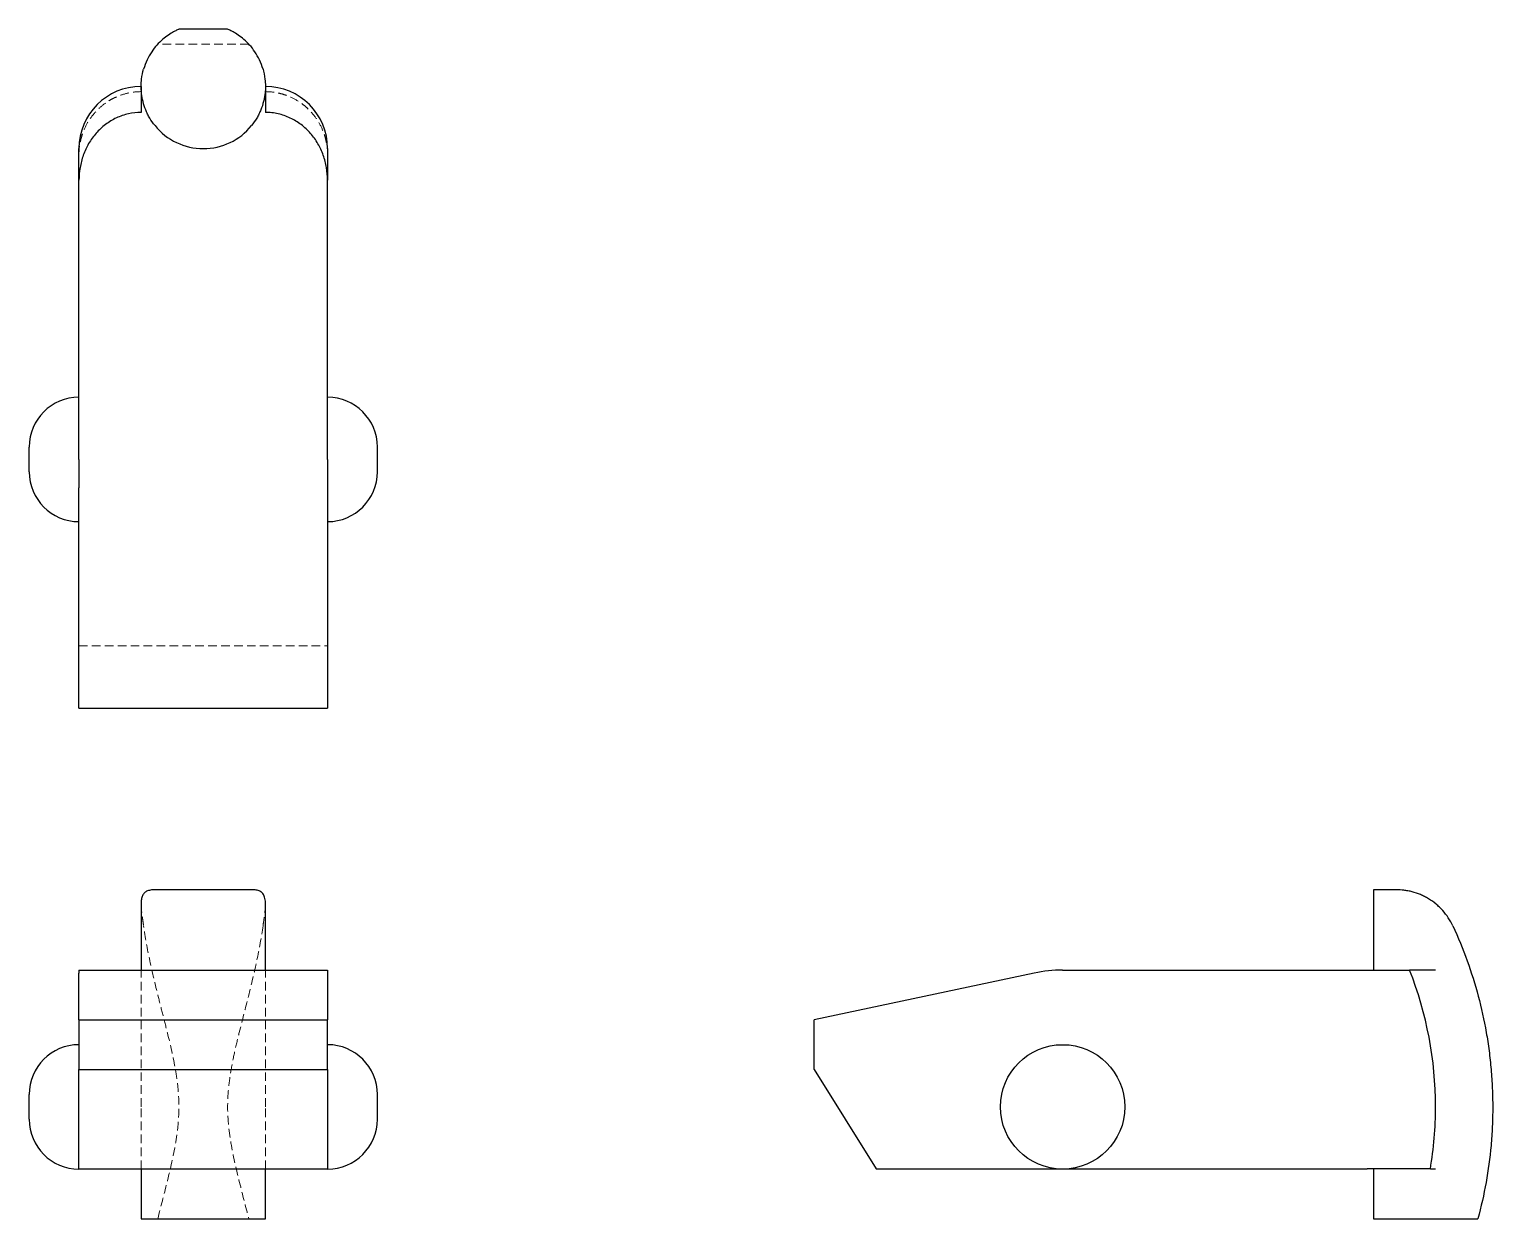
# Model space of a CAD drawing. Header units: millimetres. Extents: x 57 to 273, y 33 to 208.
import ezdxf

# ---------------------------------------------------------------- set-up
doc = ezdxf.new("R2010")
doc.units = ezdxf.units.MM
doc.linetypes.add('HIDDEN', pattern=[1.905, 1.27, -0.635])

msp = doc.modelspace()

# ---------------------------------------------------------------- linework, layer by layer
at = {"color": 7, "linetype": 'Continuous', "lineweight": 25}
for p, q in [((86.59, 208), (79.41, 208)), ((73.84, 199.58), (73.84, 195.75)), ((92.16, 199.58), (92.16, 195.75)), ((64.68, 185.75), (64.68, 190.42)), ((101.32, 190.42), (101.32, 185.75)), ((64.68, 144.63), (64.68, 185.75)), ((101.32, 144.63), (101.32, 185.75)), ((57.36, 142.8), (57.36, 146.46)), ((64.68, 144.63), (64.68, 140.45)), ((101.32, 144.63), (101.32, 140.45)), ((108.64, 146.46), (108.64, 142.8)), ((64.68, 108), (64.68, 140.45)), ((101.32, 140.45), (101.32, 108)), ((64.68, 108), (101.32, 108)), ((90.11, 81.23), (75.89, 81.23)), ((255.42, 81.23), (255.42, 69.4)), ((258.81, 81.23), (255.42, 81.23)), ((73.84, 79.16), (73.84, 69.4)), ((92.16, 69.4), (92.16, 79.16)), ((64.68, 69.4), (101.32, 69.4)), ((64.68, 69.4), (64.68, 68.96)), ((101.32, 69.4), (101.32, 68.96)), ((209.63, 69.4), (250.75, 69.4)), ((264.58, 69.4), (260.75, 69.4)), ((64.68, 62.07), (64.68, 68.96)), ((101.32, 68.96), (101.32, 62.07)), ((205.45, 68.96), (173, 62.07)), ((64.68, 62.07), (64.68, 54.75)), ((64.68, 62.07), (101.32, 62.07)), ((101.32, 54.75), (101.32, 62.07)), ((173, 54.75), (173, 62.07)), ((64.68, 54.75), (101.32, 54.75)), ((64.68, 40.1), (64.68, 54.75)), ((101.32, 54.75), (101.32, 40.1)), ((173, 54.75), (182.16, 40.1)), ((57.36, 47.42), (57.36, 51.08)), ((108.64, 51.08), (108.64, 47.42)), ((64.68, 40.1), (101.32, 40.1)), ((73.84, 40.1), (73.84, 32.77)), ((92.16, 32.77), (92.16, 40.1)), ((182.16, 40.1), (209.63, 40.1)), ((209.63, 40.1), (254.49, 40.1)), ((255.42, 40.1), (255.42, 32.77)), ((263.81, 40.1), (264.58, 40.1)), ((73.84, 32.77), (92.16, 32.77)), ((255.42, 32.77), (270.82, 32.77))]:
    msp.add_line(p, q, dxfattribs=at)
at = {"color": 7, "linetype": 'HIDDEN', "lineweight": 18}
for p, q in [((89.7, 205.82), (76.3, 205.82)), ((64.68, 117.16), (101.32, 117.16)), ((73.84, 49.25), (73.84, 69.4)), ((92.16, 49.25), (92.16, 69.4)), ((73.84, 40.1), (73.84, 49.25)), ((92.16, 40.1), (92.16, 49.25))]:
    msp.add_line(p, q, dxfattribs=at)
at = {"color": 7, "linetype": 'Continuous', "lineweight": 25}
msp.add_circle((209.63, 49.25), 9.16, dxfattribs=at)
for centre, radius, start, end in [((73.84, 190.42), 9.16, 90, 180), ((92.16, 190.42), 9.16, 0, 90), ((83, 199.58), 9.16, 219.0535, 320.9465), ((64.68, 146.46), 7.33, 90, 180), ((101.32, 146.46), 7.33, 0, 90), ((64.68, 142.8), 7.33, 180, 270), ((101.32, 142.8), 7.33, 270, 0), ((209.63, 49.25), 20.15, 90, 101.9833), ((209.63, 49.25), 54.95, 0, 21.5102), ((64.68, 51.08), 7.33, 90, 180), ((101.32, 51.08), 7.33, 0, 90), ((209.63, 49.25), 54.95, 350.4059, 0), ((64.68, 47.42), 7.33, 180, 270), ((101.32, 47.42), 7.33, 270, 0)]:
    msp.add_arc(centre, radius, start, end, dxfattribs=at)
for points, knots in [([(79.41, 208), (79.41, 208), (79.33, 207.97), (79.05, 207.84), (78.85, 207.74), (78.39, 207.49), (78.13, 207.34), (77.58, 206.96), (77.29, 206.75), (76.44, 206.01), (75.88, 205.4), (74.91, 203.95), (74.49, 203.1), (74.2, 202.11)], [0, 0, 0, 0, 0.125, 0.125, 0.25, 0.25, 0.375, 0.375, 0.5, 0.5, 0.75, 0.75, 1, 1, 1, 1]), ([(91.8, 202.11), (91.51, 203.1), (91.09, 203.95), (90.12, 205.4), (89.56, 206.01), (88.71, 206.75), (88.42, 206.96), (87.87, 207.34), (87.61, 207.49), (87.15, 207.74), (86.95, 207.84), (86.67, 207.97), (86.59, 208), (86.59, 208)], [0, 0, 0, 0, 0.25, 0.25, 0.5, 0.5, 0.625, 0.625, 0.75, 0.75, 0.875, 0.875, 1, 1, 1, 1]), ([(75.89, 193.81), (75.6, 194.16), (75.34, 194.53), (75, 195.11), (74.89, 195.31), (74.7, 195.71), (74.6, 195.92), (74.35, 196.53), (74.22, 196.94), (74.02, 197.75), (73.94, 198.16), (73.86, 198.93), (73.84, 199.3), (73.84, 199.82), (73.85, 199.99), (73.87, 200.32), (73.89, 200.48), (73.97, 201.23), (74.09, 201.73), (74.2, 202.11)], [0, 0, 0, 0, 0.125, 0.125, 0.1875, 0.1875, 0.25, 0.25, 0.375, 0.375, 0.5, 0.5, 0.625, 0.625, 0.6875, 0.6875, 0.75, 0.75, 1, 1, 1, 1]), ([(91.8, 202.11), (91.91, 201.73), (92.03, 201.24), (92.11, 200.48), (92.13, 200.32), (92.15, 199.99), (92.16, 199.83), (92.16, 199.3), (92.14, 198.94), (92.08, 198.36), (92.05, 198.16), (91.98, 197.76), (91.93, 197.56), (91.78, 196.95), (91.65, 196.54), (91.4, 195.92), (91.31, 195.72), (91.11, 195.31), (91, 195.12), (90.66, 194.53), (90.4, 194.16), (90.11, 193.81)], [0, 0, 0, 0, 0.25, 0.25, 0.3125, 0.3125, 0.375, 0.375, 0.5, 0.5, 0.5625, 0.5625, 0.625, 0.625, 0.75, 0.75, 0.8125, 0.8125, 0.875, 0.875, 1, 1, 1, 1]), ([(73.84, 195.75), (73.21, 195.75), (72.59, 195.68), (71.67, 195.47), (71.37, 195.39), (70.77, 195.18), (70.48, 195.07), (69.63, 194.67), (69.09, 194.34), (68.34, 193.77), (68.09, 193.57), (67.63, 193.14), (67.42, 192.91), (67, 192.44), (66.81, 192.2), (66.44, 191.69), (66.27, 191.42), (65.79, 190.61), (65.53, 190.04), (65.21, 189.15), (65.12, 188.85), (64.96, 188.24), (64.9, 187.93), (64.74, 187), (64.68, 186.38), (64.68, 185.75)], [0, 0, 0, 0, 0.125, 0.125, 0.1875, 0.1875, 0.25, 0.25, 0.375, 0.375, 0.4375, 0.4375, 0.5, 0.5, 0.5625, 0.5625, 0.625, 0.625, 0.75, 0.75, 0.8125, 0.8125, 0.875, 0.875, 1, 1, 1, 1]), ([(101.32, 185.75), (101.32, 186.38), (101.26, 187), (101.05, 188.24), (100.9, 188.85), (100.47, 190.04), (100.21, 190.6), (99.74, 191.41), (99.57, 191.68), (99.2, 192.19), (99, 192.43), (98.38, 193.15), (97.92, 193.57), (97.18, 194.14), (96.92, 194.32), (96.38, 194.64), (96.1, 194.79), (95.24, 195.2), (94.65, 195.4), (93.73, 195.61), (93.42, 195.66), (92.79, 195.73), (92.48, 195.75), (92.16, 195.75)], [0, 0, 0, 0, 0.125, 0.125, 0.25, 0.25, 0.375, 0.375, 0.4375, 0.4375, 0.5, 0.5, 0.625, 0.625, 0.6875, 0.6875, 0.75, 0.75, 0.875, 0.875, 0.9375, 0.9375, 1, 1, 1, 1]), ([(75.89, 81.23), (75.65, 81.22), (75.17, 81.2), (74.63, 81.03), (74.22, 80.72), (73.97, 80.26), (73.85, 79.74), (73.85, 79.33), (73.85, 79.16)], [0, 0, 0, 0, 0.175435, 0.35557, 0.531143, 0.712283, 0.881057, 1, 1, 1, 1]), ([(92.15, 79.16), (92.15, 79.22), (92.17, 79.61), (92.08, 80.13), (91.81, 80.7), (91.39, 81.03), (90.82, 81.2), (90.35, 81.22), (90.11, 81.23)], [0, 0, 0, 0, 0.034825, 0.259429, 0.451238, 0.650293, 0.82281, 1, 1, 1, 1]), ([(267.11, 75.93), (266.73, 76.75), (266.24, 77.5), (265.48, 78.35), (265.32, 78.51), (264.99, 78.83), (264.83, 78.98), (264.3, 79.41), (263.94, 79.67), (263.36, 80.02), (263.16, 80.13), (262.76, 80.34), (262.56, 80.43), (261.95, 80.69), (261.54, 80.82), (260.92, 80.98), (260.72, 81.03), (260.31, 81.11), (260.12, 81.14), (259.53, 81.21), (259.16, 81.23), (258.81, 81.23)], [0, 0, 0, 0, 0.25, 0.25, 0.3125, 0.3125, 0.375, 0.375, 0.5, 0.5, 0.5625, 0.5625, 0.625, 0.625, 0.75, 0.75, 0.8125, 0.8125, 0.875, 0.875, 1, 1, 1, 1]), ([(267.11, 75.93), (267.9, 74.22), (268.61, 72.51), (269.85, 69.06), (270.4, 67.32), (271.33, 63.8), (271.73, 62.03), (272.2, 59.32), (272.34, 58.41), (272.58, 56.59), (272.68, 55.68), (272.84, 53.84), (272.9, 52.92), (272.98, 51.05), (273, 50.11), (273, 48.21), (272.98, 47.27), (272.89, 45.4), (272.83, 44.48), (272.58, 41.73), (272.34, 39.92), (271.69, 36.32), (271.29, 34.54), (270.82, 32.77)], [0, 0, 0, 0, 0.125, 0.125, 0.25, 0.25, 0.375, 0.375, 0.4375, 0.4375, 0.5, 0.5, 0.5625, 0.5625, 0.625, 0.625, 0.6875, 0.6875, 0.75, 0.75, 0.875, 0.875, 1, 1, 1, 1]), ([(250.75, 69.4), (251.38, 69.4), (252, 69.4), (253.24, 69.4), (253.85, 69.4), (255.04, 69.4), (255.6, 69.4), (256.41, 69.4), (256.68, 69.4), (257.19, 69.4), (257.43, 69.4), (258.15, 69.4), (258.57, 69.4), (259.14, 69.4), (259.32, 69.4), (259.64, 69.4), (259.79, 69.4), (260.2, 69.4), (260.4, 69.4), (260.61, 69.4), (260.66, 69.4), (260.73, 69.4), (260.75, 69.4), (260.75, 69.4)], [0, 0, 0, 0, 0.125, 0.125, 0.25, 0.25, 0.375, 0.375, 0.4375, 0.4375, 0.5, 0.5, 0.625, 0.625, 0.6875, 0.6875, 0.75, 0.75, 0.875, 0.875, 0.9375, 0.9375, 1, 1, 1, 1]), ([(263.81, 40.1), (263.81, 40.1), (263.75, 40.1), (263.57, 40.1), (263.49, 40.1), (263.31, 40.1), (263.21, 40.1), (262.85, 40.1), (262.56, 40.1), (262.05, 40.1), (261.87, 40.1), (261.48, 40.1), (261.27, 40.1), (260.62, 40.1), (260.15, 40.1), (259.14, 40.1), (258.6, 40.1), (257.76, 40.1), (257.48, 40.1), (256.9, 40.1), (256.6, 40.1), (255.71, 40.1), (255.1, 40.1), (254.49, 40.1)], [0, 0, 0, 0, 0.125, 0.125, 0.1875, 0.1875, 0.25, 0.25, 0.375, 0.375, 0.4375, 0.4375, 0.5, 0.5, 0.625, 0.625, 0.75, 0.75, 0.8125, 0.8125, 0.875, 0.875, 1, 1, 1, 1])]:
    msp.add_open_spline(points, degree=3, knots=knots, dxfattribs=at)
at = {"color": 7, "linetype": 'HIDDEN', "lineweight": 18}
for points, knots in [([(64.68, 189.49), (64.68, 190.1), (64.74, 190.7), (64.91, 191.59), (64.98, 191.88), (65.16, 192.46), (65.26, 192.75), (65.6, 193.59), (65.87, 194.13), (66.53, 195.14), (66.91, 195.62), (67.76, 196.48), (68.21, 196.87), (68.96, 197.38), (69.22, 197.54), (69.76, 197.84), (70.03, 197.97), (70.86, 198.32), (71.43, 198.5), (72.63, 198.75), (73.23, 198.81), (73.84, 198.81)], [0, 0, 0, 0, 0.125, 0.125, 0.1875, 0.1875, 0.25, 0.25, 0.375, 0.375, 0.5, 0.5, 0.625, 0.625, 0.6875, 0.6875, 0.75, 0.75, 0.875, 0.875, 1, 1, 1, 1]), ([(92.16, 198.81), (92.77, 198.81), (93.37, 198.75), (94.25, 198.57), (94.54, 198.49), (95.12, 198.31), (95.41, 198.21), (96.25, 197.85), (96.77, 197.56), (97.52, 197.05), (97.76, 196.87), (98.23, 196.48), (98.45, 196.27), (99.08, 195.62), (99.46, 195.15), (100.12, 194.14), (100.4, 193.6), (100.74, 192.76), (100.84, 192.48), (101.01, 191.9), (101.08, 191.6), (101.26, 190.71), (101.32, 190.1), (101.32, 189.49)], [0, 0, 0, 0, 0.125, 0.125, 0.1875, 0.1875, 0.25, 0.25, 0.375, 0.375, 0.4375, 0.4375, 0.5, 0.5, 0.625, 0.625, 0.75, 0.75, 0.8125, 0.8125, 0.875, 0.875, 1, 1, 1, 1]), ([(73.85, 79.16), (73.85, 79.09), (73.84, 78.77), (73.91, 78.07), (74.04, 77.07), (74.15, 76.31), (74.2, 75.93)], [0, 0, 0, 0, 0.086982, 0.384102, 0.687568, 1, 1, 1, 1]), ([(91.8, 75.93), (91.86, 76.35), (91.98, 77.22), (92.13, 78.31), (92.14, 78.9), (92.15, 79.16)], [0, 0, 0, 0, 0.348907, 0.706918, 1, 1, 1, 1]), ([(76.3, 32.77), (76.74, 34.53), (77.21, 36.3), (78.09, 39.87), (78.52, 41.66), (79.01, 44.4), (79.15, 45.32), (79.35, 47.18), (79.4, 48.12), (79.41, 49.55), (79.4, 50.03), (79.36, 50.97), (79.33, 51.44), (79.19, 52.85), (79.06, 53.78), (78.59, 56.54), (78.16, 58.36), (77.49, 61.07), (77.26, 61.97), (76.8, 63.76), (76.58, 64.65), (75.91, 67.29), (75.49, 69.04), (74.75, 72.5), (74.43, 74.22), (74.2, 75.93)], [0, 0, 0, 0, 0.125, 0.125, 0.25, 0.25, 0.3125, 0.3125, 0.375, 0.375, 0.40625, 0.40625, 0.4375, 0.4375, 0.5, 0.5, 0.625, 0.625, 0.6875, 0.6875, 0.75, 0.75, 0.875, 0.875, 1, 1, 1, 1]), ([(91.8, 75.93), (91.57, 74.22), (91.25, 72.51), (90.52, 69.06), (90.1, 67.32), (89.21, 63.8), (88.75, 62.03), (88.08, 59.32), (87.86, 58.41), (87.45, 56.59), (87.27, 55.68), (86.95, 53.84), (86.81, 52.92), (86.63, 51.05), (86.59, 50.11), (86.59, 48.21), (86.65, 47.27), (86.84, 45.4), (86.98, 44.48), (87.46, 41.73), (87.89, 39.92), (88.79, 36.32), (89.26, 34.54), (89.7, 32.77)], [0, 0, 0, 0, 0.125, 0.125, 0.25, 0.25, 0.375, 0.375, 0.4375, 0.4375, 0.5, 0.5, 0.5625, 0.5625, 0.625, 0.625, 0.6875, 0.6875, 0.75, 0.75, 0.875, 0.875, 1, 1, 1, 1])]:
    msp.add_open_spline(points, degree=3, knots=knots, dxfattribs=at)

doc.saveas('drawing.dxf')
